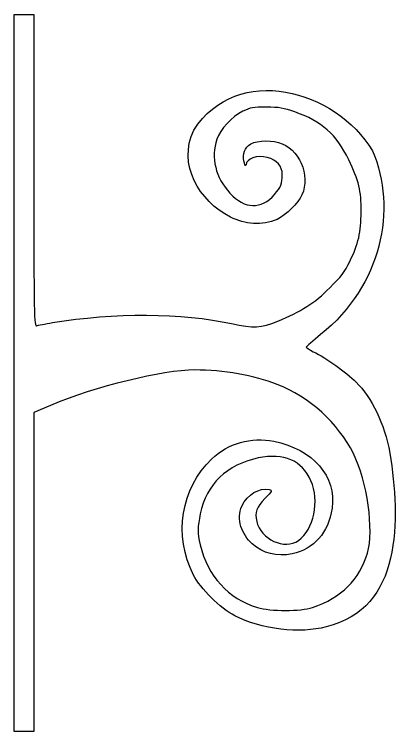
# Model space of a CAD drawing. Header units: centimetres. Extents: x -9 to 9.1, y -4 to 4.
# Drawn here: x 4.81 to 9.09, y -3.92 to 3.98 of the extents above; entities that cross this region are included whole.
import ezdxf

# ---------------------------------------------------------------- set-up
doc = ezdxf.new("R2010")
doc.units = ezdxf.units.CM
doc.header["$MEASUREMENT"] = 0
doc.layers.add('Layer 1', color=7, linetype='Continuous')

msp = doc.modelspace()

# ---------------------------------------------------------------- linework, layer by layer
at = {"layer": 'Layer 1'}
msp.add_open_spline([(4.80767, 3.97751), (4.80767, 3.97751), (4.80767, 0.02778), (4.80767, 0.02778), (4.80767, 0.02778), (4.80767, 0.02778), (4.80767, -3.92195), (4.80767, -3.92195), (4.80767, -3.92195), (4.80767, -3.92195), (4.91516, -3.92195), (4.91516, -3.92195), (4.91516, -3.92195), (4.91516, -3.92195), (5.02265, -3.92195), (5.02265, -3.92195), (5.02265, -3.92195), (5.02265, -3.92195), (5.02265, -2.16413), (5.02265, -2.16413), (5.02265, -2.16413), (5.02265, -2.16413), (5.02265, -0.40713), (5.02265, -0.40713), (5.02265, -0.40713), (5.02265, -0.40713), (5.20538, -0.32941), (5.20538, -0.32941), (5.20538, -0.32941), (5.69505, -0.12272), (6.44472, 0.06085), (6.79701, 0.06085), (6.79701, 0.06085), (7.11066, 0.06085), (7.45557, 0.00088), (7.70404, -0.09707), (7.70404, -0.09707), (8.06228, -0.23829), (8.37642, -0.52284), (8.54574, -0.86023), (8.54574, -0.86023), (8.69897, -1.16556), (8.77487, -1.70542), (8.70036, -1.95494), (8.70036, -1.95494), (8.61189, -2.2512), (8.41729, -2.44424), (8.09347, -2.55439), (8.09347, -2.55439), (7.9667, -2.59751), (7.62936, -2.59804), (7.48741, -2.55521), (7.48741, -2.55521), (7.16837, -2.45896), (6.93811, -2.20657), (6.85737, -1.86399), (6.85737, -1.86399), (6.82577, -1.7299), (6.82637, -1.67051), (6.85737, -1.52416), (6.85737, -1.52416), (6.92688, -1.19599), (7.14948, -0.98099), (7.49568, -0.90818), (7.49568, -0.90818), (7.77892, -0.84861), (7.97888, -0.93487), (8.07776, -1.15871), (8.07776, -1.15871), (8.17497, -1.37879), (8.10885, -1.69679), (7.94051, -1.81686), (7.94051, -1.81686), (7.78893, -1.92497), (7.52374, -1.80377), (7.47914, -1.60602), (7.47914, -1.60602), (7.45685, -1.50719), (7.47683, -1.45095), (7.57009, -1.35467), (7.57009, -1.35467), (7.65212, -1.26997), (7.65431, -1.26558), (7.61722, -1.25627), (7.61722, -1.25627), (7.5117, -1.22979), (7.37576, -1.31101), (7.3146, -1.43735), (7.3146, -1.43735), (7.25016, -1.58226), (7.31767, -1.75217), (7.43036, -1.85407), (7.43036, -1.85407), (7.54861, -1.9609), (7.69887, -1.9982), (7.87188, -1.96321), (7.87188, -1.96321), (8.10887, -1.91528), (8.27083, -1.73017), (8.3101, -1.46133), (8.3101, -1.46133), (8.36122, -1.11132), (8.10082, -0.81213), (7.66766, -0.7238), (7.66766, -0.7238), (7.42058, -0.67341), (7.16457, -0.74658), (6.98387, -0.91893), (6.98387, -0.91893), (6.64335, -1.24372), (6.56187, -1.75818), (6.78213, -2.1972), (6.78213, -2.1972), (6.85522, -2.34288), (7.08036, -2.56444), (7.23853, -2.64699), (7.23853, -2.64699), (7.52106, -2.79445), (7.96792, -2.84795), (8.24395, -2.76688), (8.24395, -2.76688), (9.0885, -2.57226), (9.05987, -1.58706), (8.9484, -0.85444), (8.9484, -0.85444), (8.88473, -0.52888), (8.7474, -0.24245), (8.57468, -0.07144), (8.57468, -0.07144), (8.46388, 0.03827), (8.24457, 0.19401), (8.10339, 0.2626), (8.10339, 0.2626), (8.06118, 0.28311), (8.0265, 0.30543), (8.0265, 0.31221), (8.0265, 0.31221), (8.0265, 0.31899), (8.09788, 0.38151), (8.18442, 0.45112), (8.18442, 0.45112), (8.85934, 0.99395), (9.02967, 1.83176), (8.75575, 2.47435), (8.75575, 2.47435), (8.34946, 3.15024), (7.26392, 3.44715), (6.78544, 2.70173), (6.78544, 2.70173), (6.60495, 2.32331), (6.84147, 1.92607), (7.19141, 1.74261), (7.19141, 1.74261), (7.34885, 1.66747), (7.53998, 1.64678), (7.70321, 1.71946), (7.70321, 1.71946), (7.80683, 1.77038), (7.93562, 1.89709), (7.97771, 1.98983), (7.97771, 1.98983), (8.07725, 2.20912), (7.94555, 2.50373), (7.71975, 2.56695), (7.71975, 2.56695), (7.60609, 2.59878), (7.44008, 2.58268), (7.38902, 2.53471), (7.38902, 2.53471), (7.33953, 2.48822), (7.31991, 2.40438), (7.34354, 2.33958), (7.34354, 2.33958), (7.35287, 2.31399), (7.36101, 2.30518), (7.36173, 2.31973), (7.36173, 2.31973), (7.36518, 2.38943), (7.48506, 2.43078), (7.59655, 2.40076), (7.59655, 2.40076), (7.70238, 2.37227), (7.76109, 2.30464), (7.76109, 2.21225), (7.76109, 2.21225), (7.76109, 2.11687), (7.74328, 2.07056), (7.67675, 1.99479), (7.67675, 1.99479), (7.52827, 1.82568), (7.34817, 1.83078), (7.18479, 2.00802), (7.18479, 2.00802), (7.02544, 2.1809), (6.97264, 2.39859), (7.0401, 2.60168), (7.0401, 2.60168), (7.07671, 2.71191), (7.20632, 2.85082), (7.327, 2.91009), (7.327, 2.91009), (7.41198, 2.95182), (7.43729, 2.95657), (7.58663, 2.95556), (7.58663, 2.95556), (7.72736, 2.95461), (7.77504, 2.94664), (7.89834, 2.90347), (7.89834, 2.90347), (8.19765, 2.79869), (8.35863, 2.65656), (8.49365, 2.37679), (8.49365, 2.37679), (8.60599, 2.144), (8.63209, 2.03505), (8.6309, 1.8038), (8.6309, 1.8038), (8.62973, 1.57557), (8.60167, 1.45256), (8.50523, 1.25561), (8.50523, 1.25561), (8.44875, 1.1403), (8.40851, 1.0875), (8.28529, 0.9654), (8.28529, 0.9654), (8.118, 0.79962), (7.96739, 0.70308), (7.71148, 0.59829), (7.71148, 0.59829), (7.52325, 0.52121), (7.44924, 0.51773), (7.20298, 0.57183), (7.20298, 0.57183), (6.6628, 0.69051), (5.90172, 0.69468), (5.23018, 0.58258), (5.23018, 0.58258), (5.14804, 0.56887), (5.06839, 0.55346), (5.05241, 0.54868), (5.05241, 0.54868), (5.02489, 0.54045), (5.02265, 0.62945), (5.02265, 2.25855), (5.02265, 2.25855), (5.02265, 2.25855), (5.02265, 3.97751), (5.02265, 3.97751), (5.02265, 3.97751), (5.02265, 3.97751), (4.91516, 3.97751), (4.91516, 3.97751), (4.91516, 3.97751), (4.91516, 3.97751), (4.80767, 3.97751), (4.80767, 3.97751)], degree=3, knots=[0, 0, 0, 0, 0.0153846, 0.0153846, 0.0153846, 0.0153846, 0.0307692, 0.0307692, 0.0307692, 0.0307692, 0.0461538, 0.0461538, 0.0461538, 0.0461538, 0.0615385, 0.0615385, 0.0615385, 0.0615385, 0.0769231, 0.0769231, 0.0769231, 0.0769231, 0.0923077, 0.0923077, 0.0923077, 0.0923077, 0.1076923, 0.1076923, 0.1076923, 0.1076923, 0.1230769, 0.1230769, 0.1230769, 0.1230769, 0.1384615, 0.1384615, 0.1384615, 0.1384615, 0.1538462, 0.1538462, 0.1538462, 0.1538462, 0.1692308, 0.1692308, 0.1692308, 0.1692308, 0.1846154, 0.1846154, 0.1846154, 0.1846154, 0.2, 0.2, 0.2, 0.2, 0.2153846, 0.2153846, 0.2153846, 0.2153846, 0.2307692, 0.2307692, 0.2307692, 0.2307692, 0.2461538, 0.2461538, 0.2461538, 0.2461538, 0.2615385, 0.2615385, 0.2615385, 0.2615385, 0.2769231, 0.2769231, 0.2769231, 0.2769231, 0.2923077, 0.2923077, 0.2923077, 0.2923077, 0.3076923, 0.3076923, 0.3076923, 0.3076923, 0.3230769, 0.3230769, 0.3230769, 0.3230769, 0.3384615, 0.3384615, 0.3384615, 0.3384615, 0.3538462, 0.3538462, 0.3538462, 0.3538462, 0.3692308, 0.3692308, 0.3692308, 0.3692308, 0.3846154, 0.3846154, 0.3846154, 0.3846154, 0.4, 0.4, 0.4, 0.4, 0.4153846, 0.4153846, 0.4153846, 0.4153846, 0.4307692, 0.4307692, 0.4307692, 0.4307692, 0.4461538, 0.4461538, 0.4461538, 0.4461538, 0.4615385, 0.4615385, 0.4615385, 0.4615385, 0.4769231, 0.4769231, 0.4769231, 0.4769231, 0.4923077, 0.4923077, 0.4923077, 0.4923077, 0.5076923, 0.5076923, 0.5076923, 0.5076923, 0.5230769, 0.5230769, 0.5230769, 0.5230769, 0.5384615, 0.5384615, 0.5384615, 0.5384615, 0.5538462, 0.5538462, 0.5538462, 0.5538462, 0.5692308, 0.5692308, 0.5692308, 0.5692308, 0.5846154, 0.5846154, 0.5846154, 0.5846154, 0.6, 0.6, 0.6, 0.6, 0.6153846, 0.6153846, 0.6153846, 0.6153846, 0.6307692, 0.6307692, 0.6307692, 0.6307692, 0.6461538, 0.6461538, 0.6461538, 0.6461538, 0.6615385, 0.6615385, 0.6615385, 0.6615385, 0.6769231, 0.6769231, 0.6769231, 0.6769231, 0.6923077, 0.6923077, 0.6923077, 0.6923077, 0.7076923, 0.7076923, 0.7076923, 0.7076923, 0.7230769, 0.7230769, 0.7230769, 0.7230769, 0.7384615, 0.7384615, 0.7384615, 0.7384615, 0.7538462, 0.7538462, 0.7538462, 0.7538462, 0.7692308, 0.7692308, 0.7692308, 0.7692308, 0.7846154, 0.7846154, 0.7846154, 0.7846154, 0.8, 0.8, 0.8, 0.8, 0.8153846, 0.8153846, 0.8153846, 0.8153846, 0.8307692, 0.8307692, 0.8307692, 0.8307692, 0.8461538, 0.8461538, 0.8461538, 0.8461538, 0.8615385, 0.8615385, 0.8615385, 0.8615385, 0.8769231, 0.8769231, 0.8769231, 0.8769231, 0.8923077, 0.8923077, 0.8923077, 0.8923077, 0.9076923, 0.9076923, 0.9076923, 0.9076923, 0.9230769, 0.9230769, 0.9230769, 0.9230769, 0.9384615, 0.9384615, 0.9384615, 0.9384615, 0.9538462, 0.9538462, 0.9538462, 0.9538462, 0.9692308, 0.9692308, 0.9692308, 0.9692308, 1, 1, 1, 1], dxfattribs=at)

doc.saveas('drawing.dxf')
